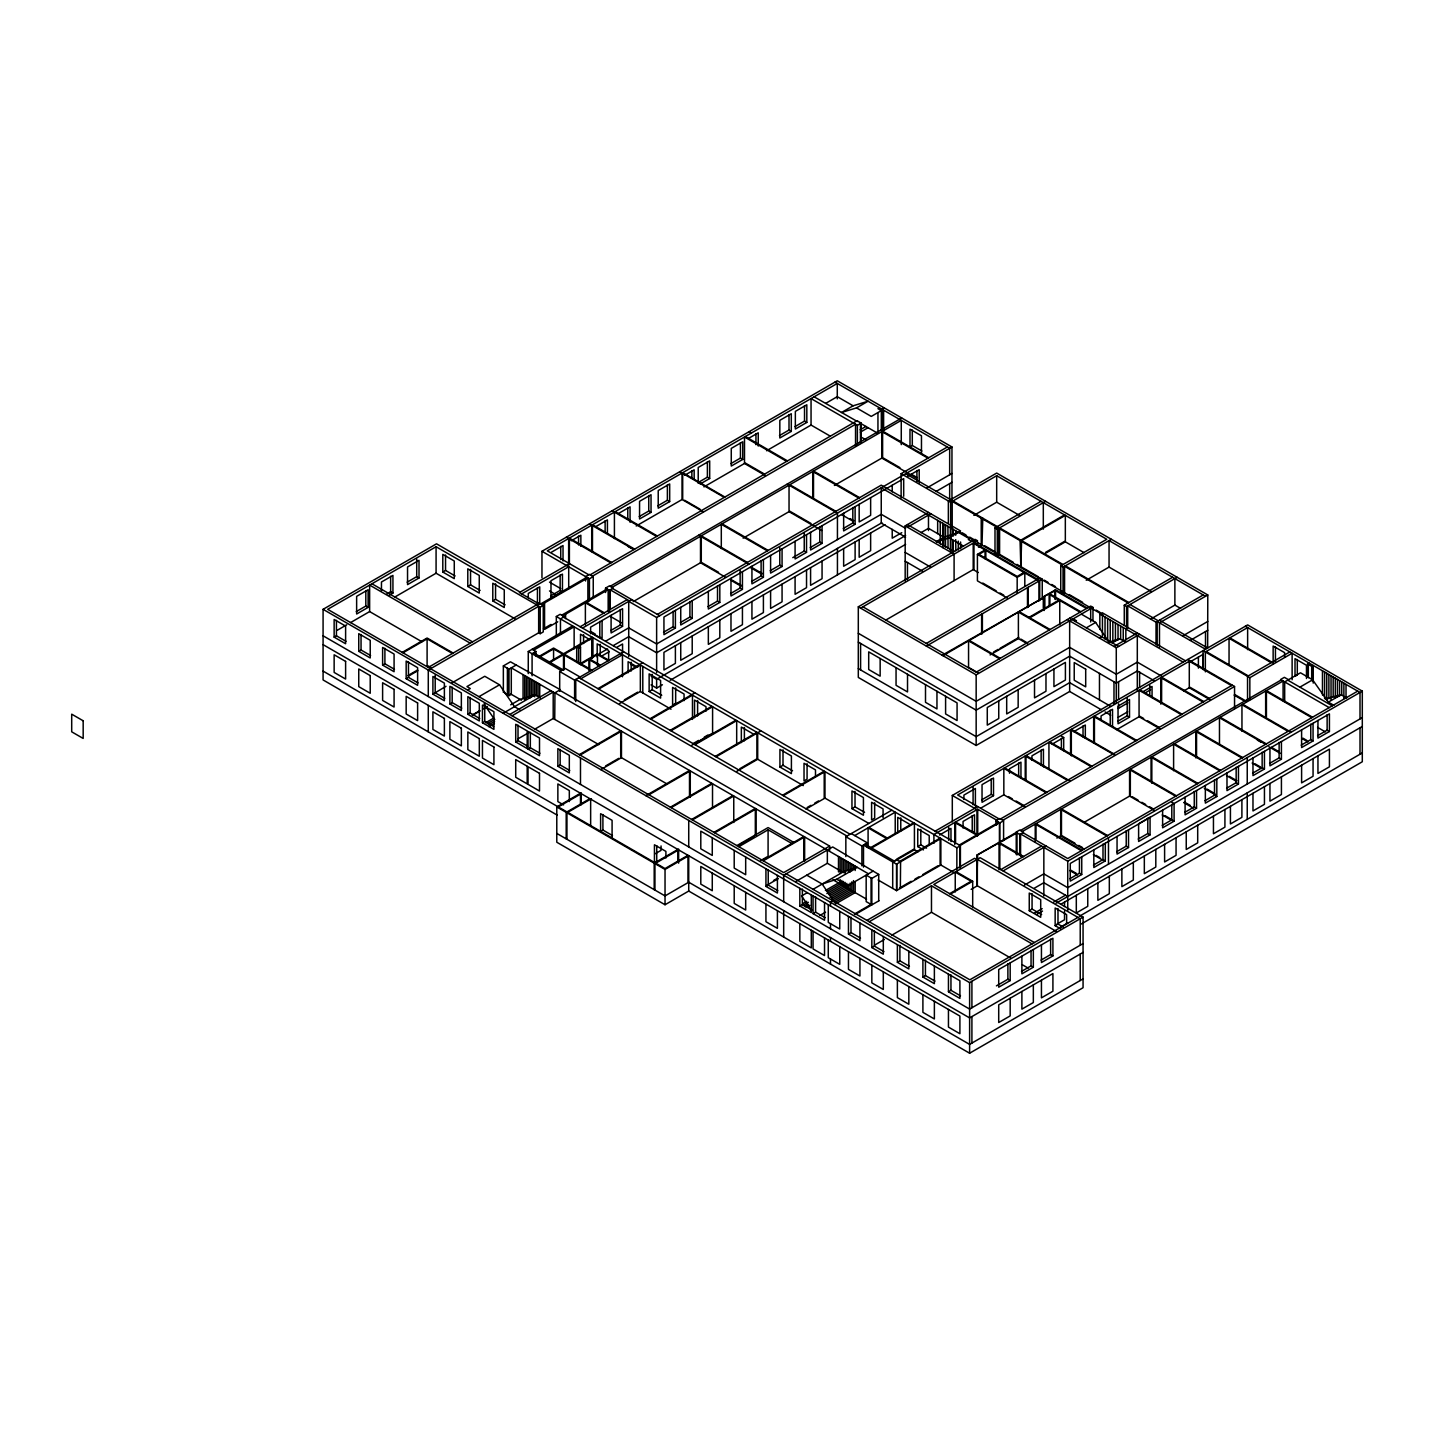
<?xml version="1.0" encoding="UTF-8"?>
<svg xmlns="http://www.w3.org/2000/svg" width="1434" height="1434" viewBox="0 0 1434 1434"><rect width="100%" height="100%" fill="white"/><g stroke="black" fill="none" stroke-linecap="round" stroke-linejoin="round"><path stroke-width="1.5" d="M557.27 815.157L323.08 679.949L323.08 609.325L436.528 543.827L520.166 592.117M536.37 604.646L436.079 546.73L327.669 609.325L783.681 872.607L829.641 846.078L829.641 850.487M356.259 611.583L365.813 606.062L368.108 607.389L368.108 589.732L356.636 596.347L356.636 614.003L368.108 607.389M386.822 593.927L390.64 591.722L392.934 593.049L392.934 575.393L381.462 582.007L381.462 590.844M407.148 582.186L416.72 576.665L419.015 577.992L419.015 560.336L407.543 566.968L407.543 584.624L419.015 577.992M389.116 595.253L392.934 593.049M337.205 630.297L346.741 624.794M350.559 622.589L369.631 611.583L421.883 641.733M394.565 597.189L436.079 573.224L515.164 618.879M442.801 572.023L454.273 578.655L454.273 560.999L442.801 554.366L442.801 572.023L445.544 570.445L455.098 575.948M334.14 637.126L345.612 643.741L345.612 626.084L334.14 619.47L334.14 637.126L336.434 635.8L345.988 641.303M467.789 586.452L479.261 593.084L479.261 575.428L467.789 568.814L467.789 586.452L470.549 584.875L480.103 590.396M358.751 651.323L370.223 657.955L370.223 640.299L358.751 633.667L358.751 651.323L361.045 650.014L370.599 655.517M541.962 577.759L541.962 551.283L837.277 380.781L951.961 446.978L951.961 499.946M551.552 552.144L563.024 545.529L563.024 560.963M571.306 540.743L580.86 535.223L580.86 546.264M595.97 526.511L607.424 519.879L607.424 533.125M618.592 513.444L630.064 506.811L630.064 522.263M684.61 475.317L694.164 469.814L694.164 478.633M748.691 438.32L758.245 432.799L758.245 446.046M825.697 403.366L837.277 396.662L853.105 405.804L868.09 401.215L856.51 407.901L841.525 412.49L853.105 405.804M402.237 652.38L427.099 638.022L453.144 653.062M402.972 652.811L427.099 638.865L452.409 653.474M492.794 600.9L504.266 607.514L504.266 589.858L492.794 583.244L492.794 600.9L495.555 599.304L505.109 604.825M639.188 516.563L648.742 511.042L651.036 512.368L651.036 494.712L639.564 501.326L639.564 518.983L651.036 512.368M657.83 505.79L667.384 500.269L669.678 501.595L669.678 483.939L658.224 490.553L658.224 508.21L669.678 501.595M697.838 482.702L707.392 477.181L709.687 478.508L709.687 460.852L698.215 467.466L698.215 482.917M730.874 463.612L740.446 458.091L742.74 459.418L742.74 441.762L731.268 448.394L731.268 466.05L742.74 459.418M779.451 435.577L789.005 430.057L791.299 431.383L791.299 413.727L779.827 420.341L779.827 437.997L791.299 431.383M794.974 426.615L804.528 421.094L806.822 422.421L806.822 404.764L795.35 411.379L795.35 429.035L806.822 422.421M382.609 665.107L394.081 671.721L394.081 654.065L382.609 647.451L382.609 665.107L384.904 663.781L394.458 669.302M700.133 484.029L709.687 478.508M569.477 563.634L519.395 592.547L538.359 603.499M636.212 525.991L682.082 499.516L703.18 511.705M703.933 486.897L744.497 463.487L765.595 475.658M766.581 450.742L811.052 425.056L830.232 436.133M521.689 593.873L568.706 566.735L568.706 588.8M407.973 675.557L417.545 670.037M408.547 676.077L417.814 670.718M406.163 678.694L417.617 685.309L417.617 667.652L406.163 661.038L406.163 678.694L408.457 677.368L418.011 682.889M550.602 595.952L560.156 590.432L562.451 591.758L562.451 574.102L550.979 580.716L550.979 598.372L562.451 591.758M428.282 667.419L536.37 605.005M590.181 574.819L857.066 420.736L861.207 423.12L861.207 442.981M879.49 407.794L877.949 408.672L882.089 411.056L883.613 410.178L883.613 430.039M540.654 603.947L586.829 577.293M541.729 604.556L587.886 577.902L587.886 602.172M592.475 576.145L855.542 424.267L855.542 446.332M881.767 409.12L884.061 407.794M543.253 605.435L539.13 603.051L536.065 604.825L540.206 607.209L543.253 605.435L543.253 631.928L540.206 633.685L538.664 632.806L451.8 682.96M589.428 600.864L589.428 578.78L593.246 576.576L593.246 596.436M811.052 425.056L811.052 398.58L857.371 425.324L861.207 423.12M860.149 429.806L865.957 426.454M860.364 432.154L868.09 427.69M556.32 636.373L556.32 616.512L560.156 614.308L564.279 616.692L560.461 618.896L560.461 634.348M605.542 588.101L609.378 585.897L613.196 588.101L609.378 590.306L605.542 588.101L605.542 592.511M610.131 586.327L901.735 417.993M561.68 615.204L607.084 588.98M562.755 615.813L608.159 589.607L608.159 611.673M611.977 587.402L901.269 420.377L901.269 444.648M543.486 628.791L551.014 624.435M432.907 694.146L432.907 676.489L444.379 683.104L444.379 700.76L432.907 694.146L446.01 686.294M557.736 621.8L544.562 629.401L544.562 602.925M503.352 692.389L503.352 665.914L510.45 661.809L560.3 689.7L554.725 692.927L511.293 667.85L511.293 694.343L508.998 695.651L504.696 693.178M528.268 673.586L528.268 651.52L572.614 625.923M533.627 650.194L574.138 626.801L574.138 648.867M467.574 690.095L470.28 688.535L466.928 686.581L484.764 676.274L499.534 684.807L514.501 706.693L519.789 709.74M535.922 655.93L535.922 651.52L532.086 653.725L532.086 675.79M580.178 626.766L627.196 599.609M503.352 665.914L508.998 669.176L516.115 665.071M449.882 703.951L461.354 710.565L461.354 692.909L449.882 686.294L449.882 703.951L452.176 702.624L461.73 708.127M582.473 628.092L631.785 599.609M633.147 601.653L700.509 562.755L725.479 577.185M743.117 538.162L789.041 511.651L821.7 530.508M834.391 485.463L881.856 458.073L916.434 478.024M539.435 656.198L553.578 648.043L563.508 653.779M540.206 656.647L553.578 648.921L591.113 670.592M921.847 451.011L912.293 445.49L909.998 446.816L909.998 429.16L921.47 435.775L921.47 453.431M478.956 696.673L499.534 684.807M549.365 661.934L592.188 637.216L592.188 657.077M550.136 662.383L592.941 637.664L592.941 657.525M576.701 662.49L576.701 647.039L578.619 648.15L580.519 647.039L580.519 664.695M610.723 630.53L620.277 625.027L622.571 626.335L622.571 608.679L590.611 627.142L590.611 633.756M467.842 714.311L479.314 720.943L479.314 703.287L467.842 696.655L467.842 714.311L470.137 712.985L479.709 718.506M622.571 626.335L611.099 632.968L611.099 615.311M472.27 715.01L479.655 710.744M483.366 708.611L487.058 706.478M472.646 715.243L480.049 710.977M483.742 708.826L487.435 706.693M605.596 641.213L628.719 627.859L656.629 643.974L881.247 514.304L905.589 528.357M657.399 614.397L881.247 485.158L960.601 530.974L949.111 537.804L936.599 541.944M901.126 497.974L901.126 473.686L947.372 446.978M559.69 691.385L559.69 671.524L565.121 668.387L580.035 676.991M628.719 656.557L628.719 601.384L656.629 617.498L951.961 446.978M580.412 663.53L597.458 653.689L608.93 660.303M581.182 663.96L597.458 654.567L608.159 660.751M510.737 704.811L520.094 699.416L535.079 694.827L540.349 697.874M599.824 653.384L607.532 648.939M613.304 645.587L628.719 636.696L656.629 652.793L881.946 522.729M907.74 476.267L919.212 469.653L919.212 482.882M482.451 722.754L493.923 729.368L493.923 711.712L482.451 705.098L482.451 722.754L484.746 721.427L493.601 726.536M485.678 722.718L493.153 718.398M602.083 655.822L609.289 651.663M616.835 647.308L622.571 643.991L622.571 652.828M503.298 713.164L535.079 694.827M487.345 723.686L494.82 719.366M489.012 724.636L494.622 721.41M488.815 726.679L494.425 723.453M509.769 714.455L550.907 690.722M512.063 715.781L553.201 692.048L553.201 718.524L534.506 729.314M559.69 671.524L574.604 680.128L623.611 651.825M580.806 678.766L622.481 654.711L622.481 676.776M663.548 632.251L673.102 626.73L675.396 628.056L675.396 610.4M680.361 622.553L689.915 617.032L692.21 618.359L692.21 600.703M707.966 606.618L717.52 601.097L719.814 602.423L719.814 584.767M730.587 593.551L740.141 588.03L742.436 589.356L742.436 571.7M751.559 581.433L761.113 575.93L763.408 577.257L763.408 559.601M770.219 570.678L779.773 565.157L782.068 566.484L782.068 548.828M792.787 557.647L804.241 551.014L806.535 552.341L806.535 534.685M810.21 547.573L819.764 542.07L822.058 543.378L822.058 525.722M843.264 528.501L852.818 522.98L855.112 524.306L855.112 506.65M675.396 628.056L663.942 634.688L663.942 617.032L903.689 478.615L903.689 496.254M692.21 618.359L680.738 624.973L680.738 607.317M719.814 602.423L708.342 609.038L708.342 591.382M742.436 589.356L730.981 595.97L730.981 578.314M763.408 577.257L751.936 583.871L751.936 566.215M782.068 566.484L770.596 573.098L770.596 555.442M806.535 552.341L795.081 558.973L795.081 541.317M822.058 543.378L810.586 550.011L810.586 532.355M855.112 524.306L843.64 530.921L843.64 513.264M926.722 488.026L951.961 473.471M936.115 491.45L951.961 482.29M597.924 688.643L642.647 662.813M598.677 689.091L640.353 665.035L640.353 691.511L671.022 709.221M885.029 524.701L663.942 652.345L663.942 670.001L675.396 663.368L675.396 645.712M517.674 739.03L528.895 732.559M515.72 741.952L527.192 748.566L527.192 730.928L515.72 724.295L515.72 741.952L518.015 740.625L527.569 746.146M553.201 718.524L598.856 744.622M905.177 581.075L905.177 525.902L928.479 512.44M907.453 527.228L930.774 513.766M901.126 473.686L950.652 502.294L996.684 475.712L1106.761 539.274L1060.748 565.856L1060.748 592.332L1063.042 593.658L1064.566 592.78L1103.069 615.007M901.771 532.677L892.217 538.198L892.217 529.361M528.035 749.068L539.507 755.682L539.507 738.026L528.035 731.412L528.035 749.068L530.329 747.741L539.883 753.244M651.054 676.059L656.629 679.286L905.625 535.527M624.435 699.81L637.682 692.156M619.506 703.538L640.353 691.511M920.986 532.659L928.479 528.339L943.895 537.23L958.468 532.408M649.136 691.511L660.608 698.125L660.608 680.469L649.136 673.855L649.136 691.511L652.201 689.736L661.755 695.257M651.054 684.896L656.629 688.105L662.418 684.771M670.144 680.308L905.625 544.346M973.865 515.38L996.684 502.205L1019.807 515.559M936.402 541.55L943.895 537.23M982.774 518.176L982.003 545.099L978.436 547.161M557.862 766.276L569.316 772.908L569.316 755.252L557.862 748.62L557.862 766.276L560.156 764.949L569.71 770.47M579.336 754.625L620.707 730.748L620.707 757.224M580.107 755.073L621.46 731.197L621.46 757.672L666.828 783.86M650.05 718.739L694.773 692.927M650.821 719.187L692.479 695.131L692.479 719.402M1101.366 709.794L1069.656 691.493L976.16 745.465L858.303 677.44L858.303 606.815L975.12 539.363L977.414 540.69L977.414 545.099M1060.748 592.332L1062.271 591.453L998.817 554.815L997.293 555.693L994.999 554.366L994.999 527.891L1041.012 501.326M860.597 608.141L977.414 540.69M994.999 527.891L997.293 529.218L1045.601 501.326M605.668 765.917L618.825 758.317M600.792 769.61L621.46 757.672M670.162 730.354L711.82 706.299M670.933 730.784L712.59 706.729L712.59 733.222L691.762 745.25M1007.708 598.337L977.414 580.86L977.414 554.366L985.05 549.957L985.05 558.794M1056.661 931.598L977.343 885.8L977.343 859.324L980.157 857.693L1083.064 917.097L1083.064 987.721L969.617 1053.219L688.732 891.052L665.035 904.746L556.786 842.242L556.786 806.93L581.254 792.805M994.999 554.366L996.522 553.488L977.361 542.428M558.31 806.93L581.254 793.683L581.254 804.725M952.194 527.891L952.194 501.416L1020.076 540.6L1064.566 514.914M885.692 620.133L973.202 569.603L978.293 572.524M589.894 798.684L566.197 812.361L566.197 838.836M591.417 798.684L566.95 812.809L566.95 839.284M692.891 743.708L698.573 740.428M704.255 737.148L708.038 734.961M694.235 744.246L735.911 720.191M695.006 744.694L736.682 720.639L736.682 744.909M1020.829 566.645L1020.076 540.6M1045.547 552.377L1064.566 541.389M1044.418 553.918L1065.337 541.837L1084.158 552.717M1024.055 572.471L1017.172 576.45L978.938 554.366L985.821 550.405L985.821 559.224M977.414 554.366L1017.172 577.328L1024.808 572.919L1024.808 586.148M645.856 795.673L689.503 770.47L689.503 796.963M715.261 756.399L756.937 732.344L756.937 758.819L739.89 768.66M648.903 794.794L690.274 770.918L690.274 797.394M716.032 756.829L760.755 731.017M612.479 835.556L602.907 830.035L600.613 831.361L600.613 813.705L612.085 820.32L612.085 837.976M926.346 643.436L1039.955 577.848L1042.249 579.175L1042.249 599.036M926.346 646.089L1042.249 579.175M1060.748 565.856L1063.042 567.165L1111.35 539.274M670.395 807.199L711.748 783.322M671.148 807.629L712.519 783.753L712.519 808.041M736.861 771.295L757.69 759.267L803.309 785.599M942.174 655.23L1044.077 597.279L942.927 655.679M1044.077 610.526L1044.077 596.401L1055.549 589.768L1087.241 608.07M1044.077 596.401L1055.549 590.647L1055.549 599.484M1086.237 580.25L1109.056 567.093L1151.412 591.543M1029.02 617.355L1058.991 600.057M1029.791 617.803L1059.762 600.487L1059.762 624.776M779.935 767.029L791.407 773.643L791.407 755.987L779.935 749.373L779.935 767.029L783 765.272L792.554 770.775M691.636 819.459L733.007 795.583M692.407 819.907L733.76 796.031L733.76 822.507M993.654 651.986L998.207 649.351M1000.09 648.276L1018.875 637.431M990.087 654.926L1018.391 638.578L1028.07 644.171M655.338 853.678L661.056 850.362L661.056 845.952M858.303 606.815L976.16 674.84L1092.959 607.407L1092.959 620.653M678.641 849.036L654.191 863.16L654.191 889.654M1075.213 621.442L1076.45 620.725L1073.188 618.825M713.971 832.347L755.324 808.471L755.324 834.964M714.724 832.796L756.094 808.919L756.094 835.395M782.552 795.243L824.209 771.187L824.209 797.663M783.305 795.673L824.98 771.617L824.98 798.111L868.879 823.457M1099.842 629.472L1099.842 614.021L1102.137 612.694L1185.47 660.805M556.786 806.93L665.035 869.434L688.732 855.739L688.732 891.052M1124.274 625.045L1124.274 605.184L1172.582 577.275M1086.309 627.841L1095.666 622.428L1109.038 642.289M1124.274 605.184L1126.568 606.492L1177.171 577.275M736.897 845.594L768.086 827.579L793.701 842.367M739.173 845.164L754.212 836.488M1099.466 638.076L1101.76 636.75M738.815 846.705L768.086 829.802L791.801 843.479M807.163 807.503L810.945 805.316M814.745 803.13L818.527 800.943M806.033 809.045L824.98 798.111M688.732 882.233L665.035 895.909L556.786 833.423M1150.57 619.13L1174.876 605.094L1180.541 608.357M1112.121 643.006L1119.613 638.686L1125.385 642.02M1113.985 646.465L1137.305 633.003M1127.716 627.913L1127.716 605.847L1156.037 622.195L1203.216 594.967M1067.362 619.542L1116.279 647.792L1139.6 634.33M1159.479 620.205L1207.643 648.007L1207.786 594.967L1159.479 622.858L1159.479 647.128M760.522 860.651L768.086 856.277L768.086 829.802M762.512 860.382L803.865 836.506L803.865 860.776M851.957 808.615L863.429 815.229L863.429 797.573L851.957 790.959L851.957 808.615L855.023 806.84L864.577 812.361M763.282 860.83L804.635 836.936L804.635 861.225M1182.871 635.836L1207.786 621.442M845.845 856.582L845.845 836.721L891.787 810.192M773.5 880.53L777.156 878.415M1190.292 640.371L1207.786 630.261M767.047 885.136L778.321 878.63M765.935 868.753L765.935 886.409L768.23 885.083L777.784 890.604M854.718 835.574L895.228 812.182L895.228 834.247M795.565 881.641L827.346 863.286L842.744 872.195L857.317 867.355L836.757 879.239L822.184 884.061L806.786 875.17M845.845 836.721L861.906 845.988L867.319 842.851L867.319 847.279M952.301 821.915L952.301 795.44L1247.634 624.919L1362.3 691.134L1362.3 761.759L1081.254 924.016M1190.059 660.805L957.643 794.992L999.086 818.922M1189.539 662.203L1203.287 654.263L1203.287 669.714M870.85 847.53L913.655 822.811M871.603 847.978L914.426 823.259L914.426 849.753L893.938 861.565M1052.215 744.121L1063.687 737.506L1063.687 750.735M1073.851 731.627L1085.323 725.012L1085.323 738.259M1142.504 691.995L1152.058 686.474L1152.058 697.516M1118.197 708.486L1127.949 702.857M1144.888 693.07L1150.606 689.772M807.217 892.701L801.606 895.927L811.339 910.375M812.827 889.456L842.744 872.195M1118.197 717.305L1127.716 711.802M981.663 799.867L991.217 794.346L993.511 795.673L993.511 778.017L982.039 784.649L982.039 802.305L993.511 795.673M1117.66 721.356L1127.214 715.835L1129.508 717.161L1129.508 699.505L1118.036 706.12L1118.036 723.776L1129.508 717.161M802.986 903.492L806.715 901.323M825.41 890.532L838.496 882.986M799.831 888.327L799.831 905.983L802.359 904.531L812.379 910.303M802.771 905.535L808.382 902.291M827.077 891.5L840.163 883.936L840.163 879.526M804.438 906.485L808.184 904.334M826.88 893.543L841.83 884.903L841.83 880.494M934.681 831.433L977.719 806.571M806.105 907.453L809.851 905.302M828.547 894.493L843.497 885.871L843.497 881.462M996.791 824.658L996.791 820.23L977.719 809.224L933.91 834.516L933.91 843.335M980.731 808.149L1003.836 794.812L1024.934 807.001M1116.745 729.619L1139.062 716.731L1160.16 728.92M1183.767 690.937L1189.288 687.728L1210.386 699.917M830.214 895.461L845.164 886.821L845.164 882.412M873.055 871.155L847.906 885.674L836.757 879.239M929.214 844.375L929.214 835.556L917.742 828.924L917.742 846.58L920.807 844.823L926.543 848.139M830.017 897.505L846.831 887.789L846.831 883.38M896.698 859.091L913.655 849.304M939.503 835.018L950.975 828.404L950.975 841.633M831.684 898.473L848.498 888.757L848.498 884.348M833.351 899.423L850.165 889.707L850.165 883.093M899.584 861.493L940.112 838.083L940.112 864.577M832.993 900.803L830.483 902.273L830.483 906.019M871.836 878.397L871.836 904.872L866.172 901.61L866.172 875.116L871.836 878.397L878.719 874.417L878.719 900.893M863.501 867.14L863.501 845.074L896.537 864.128L940.865 838.532L940.865 865.025L896.537 890.622L878.11 879.974M833.136 901.466L851.832 890.675L851.832 881.856M813.06 895.963L813.06 913.619L815.587 912.167L825.142 917.688M834.803 902.434L853.499 891.643L853.499 880.601M834.606 904.478L855.166 892.611L855.166 881.569M819.925 915.43L825.536 912.203M995.949 825.142L995.949 820.732L999.767 818.527L1003.585 820.732L1003.585 840.593M1000.538 818.957L1232.254 685.183M1289.829 651.932L1247.544 676.346L1247.544 700.617M959.256 845.038L976.572 835.054L954.793 822.471L954.793 844.536M998.656 822.291L977.343 834.606L955.546 822.023L955.546 841.883M1002.814 820.284L1234.549 686.492L1234.549 708.575M1203.054 668.871L1203.054 650.66L1249.839 677.673L1292.124 653.259L1292.124 679.752M960.027 845.486L999.426 822.74L999.426 844.805M995.949 820.732L999.767 822.937L1003.585 820.732M556.32 616.512L956.854 847.763L960.404 845.702L960.404 867.767M854.431 914.05L871.065 904.424L871.065 877.949M899.584 887.969L911.164 881.283M915.017 879.06L918.889 876.837M922.743 874.597L938.177 865.688M855.184 914.48L878.952 900.767M1307.557 677.189L1307.557 663.942L1309.099 663.064M976.841 886.087L976.841 855.202L1016.24 832.455L1016.24 854.521M1020.488 830.483L1281.261 679.931M976.841 855.202L1017.011 832.885L1017.011 854.951M866.943 920.413L974.546 858.285L976.841 859.611L933.767 884.473L1034.362 942.568M1022.317 831.541L1283.089 680.989L1283.089 700.85M1019.717 834.463L1023.535 832.258L1019.717 830.035L1015.899 832.258L1019.717 834.463L1019.717 854.323M869.237 921.739L931.473 885.8L1032.068 943.895M848.462 916.398L848.462 934.054L850.989 932.602L860.543 938.123M1307.557 663.942L1311.698 666.326L1313.221 665.448L1313.221 683.104M1299.885 687.155L1312.612 679.806L1328.35 702.14L1333.889 705.331M949.666 893.669L971.141 881.265L955.241 872.069L955.241 891.948M950.419 894.099L972.682 881.265L972.682 907.74M1000.807 869.613L1041.55 846.078M1056.894 838.065L1060.694 835.861L1083.745 849.179M1084.158 822.327L1129.58 796.103L1154.549 810.515M874.901 944.952L884.33 939.503M891.858 935.147L931.473 912.293L1010.791 958.091M971.159 889.367L977.343 885.8M1003.101 870.922L1046.139 846.078M871.836 929.895L871.836 947.551L874.364 946.099L883.918 951.62M1328.35 702.14L1341.095 694.773L1346.634 697.982M1357.711 691.134L1067.738 858.554L1022.854 832.634M1024.45 885.083L1043.844 873.88L1067.738 887.682L1362.3 717.609M1020.578 856.026L1020.578 833.961L1067.738 861.207L1362.3 691.134M897.379 944.648L897.379 962.304L899.889 960.834L909.443 966.355M1034.147 888.309L1043.844 882.717L1067.738 896.501M1069.889 878.701L1079.444 873.181L1081.738 874.507L1081.738 856.851M1093.443 865.096L1102.997 859.575L1105.291 860.902L1105.291 843.246M1116.674 851.688L1126.228 846.168L1128.522 847.494L1128.522 829.838M1138.22 839.051L1147.792 833.53L1150.068 834.857L1150.068 817.201L1138.614 823.815L1138.614 841.471L1150.068 834.857M1162.221 825.375L1171.793 819.872L1174.088 821.18L1174.088 803.524L1171.793 802.215M1184.699 812.397L1194.271 806.894L1196.548 808.202L1196.548 790.564M1204.972 800.71L1214.526 795.189L1216.821 796.515L1216.821 778.859M1226.608 788.216L1236.162 782.695L1238.456 784.022L1238.456 766.365M1252.599 773.213L1262.153 767.692L1264.447 769.018L1264.447 751.362M1269.574 763.408L1279.128 757.887L1281.422 759.213L1281.422 741.557M1301.212 745.142L1310.766 739.621L1313.06 740.948L1313.06 723.292M1317.577 735.696L1327.131 730.175L1329.426 731.501L1329.426 713.845L1070.266 863.465L1070.266 881.121L1081.738 874.507M1105.291 860.902L1093.819 867.534L1093.819 849.878M1128.522 847.494L1117.05 854.108L1117.05 836.452M1174.088 821.18L1162.616 827.812L1162.616 810.156M1196.548 808.202L1185.093 814.835L1185.093 797.179M1216.821 796.515L1205.349 803.13L1205.349 785.473M1238.456 784.022L1226.984 790.636L1226.984 772.998M1264.447 769.018L1252.975 775.633L1252.975 757.977M1281.422 759.213L1269.95 765.846L1269.95 748.189M1313.06 740.948L1301.606 747.562L1301.606 729.906M1329.426 731.501L1317.954 738.116L1317.954 720.46M1029.254 910.698L1040.708 917.312L1040.708 899.656L1029.254 893.041L1029.254 910.698L1032.068 909.066L1041.64 914.587M922.904 959.382L922.904 977.038L925.432 975.586L934.986 981.107M1034.398 913.117L1042.159 908.636M1053.811 901.914L1065.444 895.192M1036.692 914.426L1042.518 911.074M1056.105 903.223L1362.3 726.446M1060.712 904.298L1329.426 749.157L1329.426 766.814L1317.954 773.428L1317.954 755.772M1056.894 924.159L1064.53 919.75L1064.53 910.913M1066.627 923.46L1066.627 914.623L1055.155 908.009L1055.155 925.665L1057.987 924.034L1063.723 927.332M948.448 974.134L948.448 991.772L950.957 990.32L960.511 995.841M1059.941 927.493L1067.738 922.994M1079.318 916.308L1362.3 752.922M1077.938 917.402L969.85 979.816L786.208 873.808M323.08 609.325L969.617 982.595L1083.064 917.097M996.415 985.875L1007.887 979.261L1010.181 980.587L1010.181 962.931M1021.492 971.41L1031.046 965.889L1033.34 967.215L1033.34 949.559M1041.066 960.099L1050.62 954.596L1052.914 955.904L1052.914 938.248L998.709 969.545L998.709 987.201L1010.181 980.587M1033.34 967.215L1021.886 973.829L1021.886 956.173M1052.914 955.904L1041.442 962.537L1041.442 944.881M1083.064 943.59L969.617 1009.088L323.08 635.8M1083.064 952.409L969.617 1017.907L323.08 644.637M1083.064 978.884L969.617 1044.4L687.979 881.785L687.979 855.309L665.035 868.556L323.08 671.112M1109.199 642.127L1119.613 638.686M1325.357 698.932L1341.095 694.773M1207.786 594.967L996.684 473.077L948.358 500.968L948.358 523.034M834.982 382.107L949.666 448.304L949.666 474.797M1205.51 596.275L1109.056 540.6L1109.056 567.093M1245.339 626.246L1360.006 692.461L1360.006 718.936M856.51 407.901L871.263 416.416L881.318 410.608L881.318 430.487M928.712 457.751L882.609 431.132L882.609 457.625L899.907 467.609M1312.612 679.806L1300.477 672.797L1284.685 681.921L1284.685 701.782M927.959 458.199L881.856 431.58L881.856 458.073M814.1 396.806L857.389 421.524M859.522 422.761L877.59 433.176M1229.816 637.861L1272.012 662.221M1271.241 662.669L1229.046 638.309L1229.046 664.784M1288.521 679.716L1284.38 677.332L1280.562 679.537L1329.193 707.607M1287.75 680.146L1332.24 705.833M862.031 437.585L865.724 439.718M911.432 474.26L917.186 477.594M905.696 473.686L1063.042 564.53M1065.337 565.856L1128.863 602.531M1062.271 564.96L1020.829 541.048L1065.337 515.362L1065.337 541.837M1128.092 602.961L1064.566 566.287L1064.566 592.78M1130.01 604.521L1158.331 620.868M1206.119 651.538L1248.315 675.916M1312.522 717.233L1266.419 690.614L1266.419 717.09M1311.751 717.663L1265.648 691.045L1265.648 717.538M1317.577 727.379L1325.321 731.86M1187.764 659.497L1234.549 686.492M1231.501 685.613L1189.288 661.253L1189.288 687.728M1092.959 607.407L1090.682 606.08L976.16 672.205L862.892 606.815M962.268 532.821L965.996 534.99M969.725 537.141L975.317 540.367M984.584 545.709L995.483 552M1013.103 562.182L999.588 554.366L999.588 527.891M1016.975 564.404L1038.557 576.88M1044.203 580.143L1047.967 582.312M1051.731 584.48L1055.496 586.667M1069.172 594.554L1082.652 602.334M1096.132 610.113L1099.986 612.336M959.938 532.372L973.489 540.188M972.826 540.69L975.12 542.016M1088.388 607.407L1090.682 608.733L1090.682 621.98M1099.842 614.021L1183.175 662.132M971.589 541.407L968.309 539.507L969.545 538.808L881.247 487.811L881.247 523.123L905.589 537.176M1086.47 608.5L1054.779 590.216L1054.779 599.036M1234.889 694.63L1244.479 700.168M1234.118 695.078L1245.626 701.728M1302.914 738.169L1306.75 740.374M1242.722 704.291L1290.636 731.949M1302.144 738.6L1307.916 741.934M1080.824 611.762L1049.903 593.909L1049.903 604.951M1288.055 731.358L1241.952 704.739L1241.952 731.215M1080.053 612.21L1049.132 594.357L1049.132 605.399M949.111 537.804L963.469 546.103M1081.308 614.128L1095.666 622.428M749.122 431.67L751.416 432.996M1190.059 687.298L1209.238 698.376M907.453 524.575L954.094 551.498M1069.656 618.215L1118.574 646.465M859.611 497.652L813.508 471.033L813.508 497.526M858.841 498.1L812.737 471.481L812.737 497.974M905.177 525.902L954.094 554.151L954.094 580.645M1162.149 676.489L1137.305 662.132L1116.279 674.267L1069.656 647.343L976.16 701.334L858.303 633.29M745.304 436.528L787.499 460.888M1203.825 701.602L1161.612 677.224L1161.612 701.513M786.692 461.372L744.497 436.994L744.497 463.487M1203.054 702.033L1160.859 677.673L1160.859 704.148M1220.244 717.269L1266.347 743.888M1271.528 747.419L1279.218 751.846M1265.577 744.336L1219.474 717.717L1219.474 744.192M1154.513 680.899L1137.305 670.969L1116.279 683.104L1069.656 656.18L976.16 710.153L858.303 642.127M1257.331 740.087L1261.167 742.31M1268.857 746.738L1280.365 753.406M982.774 583.064L996.146 590.79M999.964 592.995L1003.782 595.2M1019.162 611.655L1050.082 629.508M1049.33 629.956L1018.391 612.103L1018.391 638.578M850.003 518.588L853.839 520.811M789.811 484.728L835.897 511.346M841.561 514.609L853.069 521.259M787.212 484.1L837.438 513.103L837.438 539.596M905.177 552.395L930.594 567.075M1139.833 689.808L1182.028 714.168M1181.275 714.616L1139.062 690.256L1139.062 716.731M745.304 463.021L764.483 474.08M905.177 561.214L922.887 571.449M1254.822 763.713L1260.576 767.047M1242.651 757.564L1196.548 730.946L1196.548 757.439M1252.133 763.049L1261.741 768.588M1241.88 758.012L1195.777 731.394L1195.777 757.869M1020.811 639.098L1027.389 642.898M789.811 511.203L810.927 523.41M1139.833 716.301L1143.669 718.506M1147.505 720.728L1159.013 727.361M1110.687 706.353L1069.656 682.656L976.16 736.646L858.303 668.602M1174.374 743.762L1220.477 770.363M1219.707 770.811L1173.604 744.192L1173.604 770.685M1229.207 776.296L1236.879 780.723M1226.518 775.615L1236.126 781.172M1105.094 711.945L1110.687 715.19M724.887 497.042L682.692 472.682L682.692 499.157M679.788 471.714L724.278 497.401M969.312 640.442L1000.233 658.296M999.48 658.726L968.559 640.873L968.559 667.366L978.221 672.94M1136.624 740.392L1094.429 716.032L1094.429 742.507M1135.853 740.84L1093.658 716.462L1093.658 742.955M1197.928 783.394L1151.825 756.776L1151.825 783.251M1207.034 789.094L1214.706 793.522M1197.157 783.824L1151.054 757.224L1151.054 781.494M1204.345 788.413L1215.871 795.081M684.61 500.269L699.953 509.124M722.073 523.822L768.176 550.441M767.405 550.889L721.302 524.27L721.302 548.541M1113.537 753.728L1071.323 729.35L1071.323 755.843M1114.756 755.126L1070.571 729.798L1070.571 754.069M1176.436 795.798L1130.333 769.18L1130.333 795.655M1175.683 796.228L1129.58 769.61L1129.58 796.103M1184.484 802.108L1190.238 805.442M1183.713 802.556L1193.321 808.095M1061.393 736.18L1063.687 737.506M747.383 562.451L701.28 535.832L701.28 562.325L718.559 572.291M698.681 535.223L748.907 564.207M750.878 566.95L762.404 573.6M750.125 567.398L761.651 574.048M1049.688 741.844L1091.901 766.222M1091.131 766.652L1048.935 742.292L1048.935 768.767M1132.268 796.766L1138.022 800.1M1141.858 802.305L1145.712 804.528M1149.548 806.75L1153.384 808.973M1164.91 815.623L1170.682 818.939M1162.221 814.96L1171.829 820.499M615.186 511.651L657.381 536.011M612.121 510.773L656.629 536.459M732.003 580.071L741.611 585.61M731.25 580.501L740.858 586.04M1070.033 780.956L1025.991 755.539L1025.991 779.809M1067.434 780.329L1025.238 755.969L1025.238 780.257M634.67 549.132L592.475 524.754L592.475 551.248M589.428 523.876L633.918 549.563M627.841 546.336L631.677 548.541M1004.589 767.889L1046.784 792.249M1046.031 792.697L1003.836 768.337L1003.836 794.812M1107.55 835.556L1061.465 808.937L1061.465 835.43L1074.908 843.192M1106.797 836.004L1060.694 809.385L1060.694 835.861M611.583 562.451L569.388 538.091L569.388 564.584M566.34 537.212L610.83 562.899M1008.425 796.587L1012.261 798.81M1016.097 801.014L1023.768 805.442M1078.744 845.415L1082.58 847.619M1096.042 855.381L1099.878 857.604M1093.353 854.718L1102.961 860.275M1082.114 850.254L1036.011 823.636L1036.011 839.087M1081.344 850.685L1035.24 824.084L1035.24 841.74M593.246 576.576L589.428 574.371L585.592 576.576L585.592 581.003M588.747 574.765L547.304 550.835L837.277 383.434L837.277 398.867M612.515 588.496L659.694 615.724M629.49 600.936L610.221 589.822L610.221 609.683M541.962 551.283L589.428 578.78M952.301 795.44L976.948 809.672L976.948 836.147M1070.589 870.079L1076.342 873.414M1069.818 870.528L1077.508 874.955M586.148 602.316L604.341 612.82M610.221 616.297L621.531 622.84M549.491 582.114L560.766 588.639M603.571 613.25L585.377 602.746L585.377 624.812M1023.518 856.492L999.821 842.816L999.821 869.291M1022.747 856.94L999.05 843.264L999.05 869.739M549.491 590.933L555.137 594.196M591.597 631.946L595.235 634.043M590.844 632.376L599.932 637.628M960.404 845.702L563.508 617.14M977.343 859.324L1080.232 918.728L1080.232 945.221M590.073 639.761L580.519 634.24L580.519 645.264M637.664 667.24L628.11 661.719L628.11 672.743M752.796 733.706L741.342 727.092L741.342 742.525M909.174 823.994L897.72 817.362L897.72 832.813M630.584 664.247L636.176 667.473M578.619 645.945L580.519 647.039M1055.155 925.665L1060.891 928.963M917.742 846.58L923.478 849.896M976.841 881.677L977.612 855.632M600.398 665.233L589.697 659.048L589.697 667.868M599.645 665.663L588.926 659.497L588.926 670.52M956.012 871.639L972.682 881.265M914.426 849.753L917.957 851.796M940.865 865.025L953.305 872.195M868.861 827.418L887.288 838.048M886.517 838.496L868.09 827.848L868.09 847.709M591.884 670.144L564.279 654.209L564.279 669.66M532.086 649.315L535.922 651.52M851.276 833.584L867.319 842.851M900.355 861.924L896.537 859.719L892.701 861.924L892.701 888.417M578.888 677.655L850.129 834.247M533.627 652.846L562.827 669.714M865.025 844.178L894.242 861.045M528.268 651.52L561.303 670.592M846.992 836.058L575.751 679.465L575.751 701.531M559.547 690.148L829.641 846.078M878.719 874.417L832.688 846.956L783.681 875.26L783.681 901.735M371.926 583.763L472.539 641.858M470.244 643.185L369.631 585.09L369.631 611.583M868.466 873.808L554.958 692.783L554.725 719.402M1022.406 964.795L1028.214 968.147M832.921 879.759L866.566 899.19M510.594 693.931L521.384 700.168M430.72 667.437L427.099 665.358L427.099 638.865M444.755 698.34L435.201 692.819L435.201 675.163M765.935 886.409L777.407 893.041L777.407 875.385M799.831 905.983L811.303 912.598L811.303 894.941M813.06 913.619L824.532 920.234L824.532 902.578M848.462 934.054L859.934 940.686L859.934 923.03M871.836 947.551L883.308 954.184L883.308 936.527M897.379 962.304L908.833 968.918L908.833 951.262M922.904 977.038L934.376 983.652L934.376 965.996M948.448 991.772L959.902 998.405L959.902 980.748L700.796 831.146L700.796 848.803L712.268 855.435L712.268 837.779M563.598 804.904L557.862 801.588L557.862 783.932L569.316 790.564L569.316 801.588M483.957 703.969L493.941 718.559M822.184 884.061L834.337 902.111M1360.006 727.773L1360.006 754.248M1346.024 684.376L1346.024 697.623M1343.873 683.14L1343.873 698.591M1341.74 681.903L1341.74 695.149M1339.589 680.666L1339.589 696.117M1337.456 679.429L1337.456 697.085M1335.305 678.21L1335.305 698.071M1333.172 676.973L1333.172 696.834M1331.039 675.737L1331.039 700.007M1328.888 674.5L1328.888 698.77M1327.131 714.724L1327.131 730.175M1326.755 673.263L1326.755 699.738M1324.604 672.026L1324.604 698.501M1322.471 670.789L1322.471 695.06M1313.06 758.604L1313.06 776.26L1301.606 782.874L1301.606 765.218M1312.451 665.896L1312.451 681.329M1311.698 666.326L1311.698 679.573M1310.766 724.17L1310.766 739.621M1308.328 664.39L1308.328 677.637M1306.482 678.515L1306.482 665.286L1295.01 658.654L1295.01 676.31L1297.304 674.984L1297.304 659.55M1284.595 657.077L1284.595 652.649L1273.141 646.035L1273.141 663.691M1281.422 776.869L1281.422 794.526L1269.95 801.158L1269.95 783.502M1279.128 742.453L1279.128 757.887M1275.435 646.913L1275.435 662.365M1264.447 786.674L1264.447 804.331L1252.975 810.945L1252.975 793.289M1262.153 752.241L1262.153 767.692M1249.839 677.673L1249.839 699.738M1247.634 649.638L1247.634 627.572L1205.349 651.986L1205.349 671.847M1247.239 757.564L1247.239 784.039M1247.239 792.877L1247.239 819.352M1241.898 799.688L1241.898 817.344L1230.426 823.976L1230.426 806.32M1236.162 767.244L1236.162 782.695M1224.923 809.493L1224.923 827.149L1213.451 833.763L1213.451 816.107M1214.526 779.737L1214.526 795.189M1205.51 631.587L1205.51 649.243L1157.184 621.531L1157.184 645.802M1198.394 657.077L1198.394 668.119M1197.695 825.213L1197.695 842.851L1186.241 849.484L1186.241 831.828M1194.271 791.443L1194.271 806.894M1176.059 837.689L1176.059 855.345L1164.605 861.977L1164.605 844.321M1174.876 578.601L1174.876 605.094M1171.793 804.42L1171.793 819.872M1156.037 622.195L1156.037 644.26M1155.804 849.394L1155.804 867.05L1144.332 873.664L1144.332 856.008M1149.763 685.147L1149.763 696.189M1147.792 818.24L1147.792 833.53M1139.6 671.847L1139.6 687.298M1137.305 635.656L1137.305 690.829M1133.326 862.372L1133.326 880.028L1121.872 886.642L1121.872 868.986M1127.214 698.179L1127.214 715.835M1126.568 606.492L1126.568 628.576M1126.228 830.716L1126.228 846.168M1125.833 629.024L1125.833 640.066M1123.234 627.536L1123.234 640.765M1120.635 626.031L1120.635 639.277M1118.574 681.777L1118.574 699.433M1118.574 703.843L1118.574 708.253M1118.036 624.525L1118.036 639.976M1116.279 647.792L1116.279 702.965M1115.437 623.037L1115.437 640.693M1113.985 681.777L1113.985 703.843M1112.838 621.531L1112.838 641.392M1112.533 726.948L1112.533 709.292L1101.061 715.924L1101.061 720.334M1110.239 620.026L1110.239 642.091M1110.239 710.188L1110.239 725.622M1109.324 876.031L1109.324 893.687L1097.87 900.319L1097.87 882.663M1108.482 837.671L1108.482 864.164M1107.64 618.52L1107.64 640.604M1105.04 617.032L1105.04 639.098M1102.997 844.124L1102.997 859.575M1102.441 615.527L1102.441 635.387M1099.466 673.388L1099.466 699.882M1087.761 888.668L1087.761 906.324L1076.307 912.956L1076.307 895.3M1083.029 725.891L1083.029 736.933M1080.232 954.04L1080.232 980.533M1079.444 857.729L1079.444 873.181M1069.656 620.868L1069.656 691.493M1067.738 861.207L1067.738 910.572M1064.53 902.094L1064.53 906.503M1063.042 567.165L1063.042 593.658M1061.393 738.385L1061.393 749.426M1057.987 908.582L1057.987 924.034M1053.936 668.997L1053.936 686.653L1065.408 680.039L1065.408 662.383L987.273 707.5L987.273 725.138L998.745 718.524L998.745 700.867M1050.62 939.145L1050.62 954.596M1045.978 673.586L1045.978 691.242L1034.523 697.874L1034.523 680.218M1044.848 596.831L1044.848 607.873M1043.844 847.404L1043.844 895.963M1043.432 766.849L1043.432 749.193L1031.96 755.826L1031.96 760.235M1043.307 502.635L1043.307 529.128M1043.307 596.831L1043.307 607.873M1041.442 980.193L1041.442 997.849L1052.914 991.217L1052.914 973.561L998.709 1004.858L998.709 1022.514L1010.181 1015.899L1010.181 998.243M1041.138 750.09L1041.138 765.523M1039.722 600.505L1039.722 580.627L973.973 542.679L973.973 569.155M1038.951 600.936L1038.951 581.075L973.202 543.11L973.202 569.603M1033.34 984.871L1033.34 1002.527L1021.886 1009.142L1021.886 991.486M1032.068 893.615L1032.068 909.066M1031.046 950.437L1031.046 965.889M1028.25 587.259L1028.25 607.12M1027.497 587.689L1027.497 607.568M1021.6 540.6L1020.829 567.523L1020.829 540.17M1020.954 777.622L1020.954 762.171L1009.482 768.803L1009.482 773.213M1018.66 763.049L1018.66 776.296M1018.158 689.664L1018.158 707.321L1006.686 713.935L1006.686 696.279M1017.172 577.328L1017.172 592.78M1007.887 963.809L1007.887 979.261M999.767 822.937L999.767 845.002M998.817 528.339L998.817 554.815M997.293 529.218L997.293 555.693M996.684 475.712L996.684 502.205M991.217 778.895L991.217 794.346M982.38 613.734L982.38 633.595M981.627 614.182L981.627 634.043M981.232 518.176L981.232 544.669M977.719 809.224L977.719 835.717M976.16 674.84L976.16 745.465M975.389 806.141L975.389 788.485L963.917 795.099L963.917 799.509M973.094 787.158L973.094 804.815M972.234 815.677L972.234 831.128L974.511 832.455L974.511 814.799L963.056 821.431L963.056 828.045M971.911 981.268L971.911 1007.761M971.911 1016.581L971.911 1043.074M969.617 982.595L969.617 1053.219M960.601 542.016L960.601 548.63M959.991 845.952L959.991 868.018M958.306 541.138L958.306 549.957M956.854 847.763L956.854 869.829M955.707 530.795L955.707 535.223M955.707 539.632L955.851 550.746M953.251 529.397L953.251 536.011L953.108 529.307M950.957 974.869L950.957 990.32M950.652 502.294L950.652 526.565M950.652 527.891L950.652 552.162M950.509 527.802L950.509 552.072M949.666 483.617L949.666 499.068M948.681 827.077L948.681 840.306M948.448 1009.428L948.448 1027.085L959.902 1033.717L959.902 1016.061L700.796 866.459L700.796 884.115L712.268 890.729L712.268 873.091M947.91 526.296L948.053 548.451M945.454 524.898L945.454 546.963M945.598 696.279L945.598 713.935L957.07 720.549L957.07 702.893L868.699 651.861L868.699 669.517L880.153 676.149L880.153 658.493M945.311 524.808L945.311 546.874M942.855 523.392L942.855 547.663M942.712 523.302L942.712 545.368M940.256 521.886L940.256 543.952M937.657 520.381L937.657 533.627M936.958 691.278L936.958 708.934L925.504 702.319L925.504 684.663M934.376 1001.308L934.376 1018.965L922.904 1012.35L922.904 994.694M931.473 885.8L931.473 912.293M928.479 515.093L928.479 530.544M925.432 960.135L925.432 975.586M920.807 829.372L920.807 844.823M916.918 470.531L916.918 481.573M912.293 430.039L912.293 445.49M908.833 986.574L908.833 1004.23L897.379 997.616L897.379 979.96M907.525 674.285L907.525 691.941L896.053 685.327L896.053 667.67M907.453 562.54L907.453 580.196M900.767 817.81L900.767 831.057M900.588 861.798L900.355 888.417M899.889 945.4L899.889 960.834M896.752 864.003L896.752 890.478M896.537 864.128L896.537 890.622M892.217 485.23L892.217 491.844M883.308 971.822L883.308 989.478L871.836 982.864L871.836 965.207M883.075 817.738L883.075 808.919L871.603 802.287L871.603 819.943L874.668 818.187L874.668 802.735M882.089 411.056L882.089 430.917M877.949 413.082L877.949 432.943M874.364 930.648L874.364 946.099M870.635 497.688L870.635 515.344L859.163 521.958L859.163 504.302M870.635 533L870.635 550.656L859.163 557.27L859.163 539.614M861.906 845.988L861.906 865.849M860.597 643.436L860.597 669.929M860.436 423.55L860.436 443.411M859.934 958.342L859.934 975.998L848.462 969.366L848.462 951.71M857.371 425.324L857.371 445.185M855.112 541.962L855.112 559.618L843.64 566.233L843.64 548.577M855.023 791.389L855.023 806.84M855.166 866.118L855.166 870.528M853.499 865.15L853.499 869.578M852.818 507.528L852.818 522.98M851.832 864.2L851.832 870.814M850.989 917.151L850.989 932.602M850.165 863.232L850.165 872.069M848.498 862.264L848.498 871.101M846.831 861.314L846.831 870.133M845.164 860.346L845.164 873.593M843.497 859.378L843.497 872.625M841.83 858.428L841.83 871.657M840.163 857.46L840.163 872.912M839.75 911.379L839.75 929.035L828.278 922.403L828.278 904.746M839.75 946.691L839.75 964.347L828.278 957.715L828.278 940.059M838.496 856.492L838.496 871.944M837.438 548.415L837.438 574.891M830.483 923.675L830.483 928.748M830.483 937.585L830.483 941.331M830.483 958.987L830.483 964.06M827.346 850.057L827.346 863.286M824.532 937.89L824.532 955.546L813.06 948.932L813.06 931.275M822.058 561.035L822.058 578.691L810.586 585.323L810.586 567.667M819.764 526.619L819.764 542.07M815.498 776.511L815.498 769.897L804.026 763.282L804.026 780.938L807.073 779.164L807.073 763.713M815.587 896.716L815.587 912.167M811.303 930.254L811.303 947.91L799.831 941.296L799.831 923.639M806.535 569.997L806.535 587.653L795.081 594.285L795.081 576.629M804.528 405.643L804.528 421.094M804.241 533.358L804.241 551.014M802.359 889.08L802.377 904.531M789.005 414.605L789.005 430.057M789.041 485.158L789.041 511.651M783.681 910.572L783.681 937.047M783 749.821L783 765.272M782.068 584.14L782.068 601.796L770.596 608.41L770.596 590.754M779.773 547.501L779.773 565.157M777.407 910.68L777.407 928.336L765.935 921.721L765.935 904.065M768.23 869.631L768.23 885.083M763.408 594.895L763.408 612.551L751.936 619.183L751.936 601.527M761.113 560.479L761.113 575.93M757.69 732.774L757.69 759.267M755.951 433.695L755.951 444.719M745.68 857.066L745.68 874.722L734.208 868.09L734.208 850.434M745.68 892.378L745.68 910.034L734.208 903.402L734.208 885.746M744.389 727.522L744.389 740.769M742.436 607.012L742.436 624.668L730.981 631.283L730.981 613.627M740.446 442.658L740.446 458.091M740.141 570.373L740.141 588.03M719.814 620.08L719.814 637.736L708.342 644.35L708.342 626.694M717.52 585.646L717.52 601.097M707.392 461.73L707.392 477.181M706.012 711.103L706.012 706.693L694.54 700.079L694.54 717.735M700.509 536.28L700.509 562.755M697.605 700.509L697.605 715.96M692.21 636.015L692.21 653.671L680.738 660.285L680.738 642.629M691.869 470.693L691.869 477.307M689.915 601.581L689.915 617.032M688.732 820.445L688.732 846.92M684.072 700.652L684.072 694.02L672.6 687.406L672.6 705.062L675.665 703.287L675.665 687.854M682.082 473.041L682.082 499.516M678.641 863.16L678.641 849.914L654.944 863.609L654.944 890.084M677.888 849.484L677.888 860.508M673.102 611.296L673.102 626.73M667.384 484.817L667.384 500.269M665.914 858.016L665.914 851.402L654.442 844.769L654.442 862.426L656.736 861.099L656.736 845.666M665.035 869.434L665.035 904.746M656.629 617.498L656.629 672.671M656.629 679.286L656.629 688.105M652.201 674.303L652.201 689.736M648.742 495.59L648.742 511.042M642.791 666.434L642.791 692.927M631.175 662.149L631.175 670.987M627.769 507.708L627.769 518.732M620.277 609.575L620.277 625.027M614.415 512.099L614.415 538.575M609.378 590.306L609.378 612.372M608.643 659.299L608.643 650.48L597.189 643.866L597.189 657.095M605.13 520.757L605.13 531.799M602.907 814.584L602.907 830.035M602.083 620.51L602.083 638.166L599.788 636.839L599.788 621.406M600.237 644.296L600.237 655.338M597.458 654.567L597.458 665.609M591.991 640.855L591.991 658.511M591.722 525.202L591.722 551.696M590.647 799.114L590.647 825.608M583.566 634.67L583.566 643.508M580.483 757.941L580.483 784.416M580.483 793.253L580.483 804.277M578.619 648.15L578.619 663.601M578.565 536.101L578.565 544.938M574.604 680.128L574.604 699.989M568.635 538.539L568.635 565.014M565.588 614.182L565.588 618.592M563.508 654.657L563.508 670.108M560.73 546.408L560.73 559.654M560.156 574.98L560.156 590.432M560.156 749.516L560.156 764.949M553.578 648.921L553.578 659.945M540.206 607.209L540.206 633.685M539.74 684.269L539.74 697.516M538.664 632.806L538.664 606.331L428.282 670.054L428.282 696.548M538.073 683.301L538.073 696.548M537.445 587.707L537.445 603.158L539.74 604.467L539.74 586.811L528.268 593.443L528.268 597.853M536.406 682.351L536.406 695.58M534.739 681.383L534.739 696.834M533.072 680.415L533.072 695.866M531.405 679.465L531.405 697.121M530.329 732.29L530.329 747.741M529.738 678.497L529.738 698.358M528.071 677.529L528.071 697.39M526.403 676.579L526.403 698.645M524.736 675.611L524.736 699.882M523.069 674.643L523.069 698.932M518.015 725.174L518.015 740.625M508.998 669.176L508.998 695.651M507.779 668.477L507.779 694.952M507.403 668.244L507.403 694.737M495.555 583.853L495.555 599.304M484.746 703.771L484.746 721.427M470.549 569.423L470.549 584.875M470.137 697.551L470.137 712.985M452.176 687.173L452.176 702.624M445.544 554.994L445.544 570.445M436.079 546.73L436.079 573.224M428.282 705.367L428.282 731.86M416.72 559.027L416.72 576.665M408.457 661.916L408.457 677.368M390.64 576.271L390.64 591.722M384.904 648.329L384.904 663.781M365.813 590.611L365.813 606.062M361.045 634.563L361.045 650.014M336.434 620.348L336.434 635.8M1085.699 669.194L1074.227 662.58L1074.227 680.236L1085.699 686.85L1085.699 669.194M345.612 661.397L334.14 654.782L334.14 672.421L345.612 679.053L345.612 661.397M370.223 675.611L358.751 668.979L358.751 686.635L370.223 693.267L370.223 675.611M394.081 689.378L382.609 682.763L382.609 700.419L394.081 707.034L394.081 689.378M417.617 702.965L406.163 696.35L406.163 714.007L417.617 720.621L417.617 702.965M444.379 718.416L432.907 711.802L432.907 729.458L444.379 736.072L444.379 718.416M461.354 728.221L449.882 721.607L449.882 739.245L461.354 745.877L461.354 728.221M479.314 738.6L467.842 731.967L467.842 749.623L479.314 756.238L479.314 738.6M493.923 747.024L482.451 740.392L482.451 758.048L493.923 764.681L493.923 747.024M527.192 766.222L515.72 759.608L515.72 777.264L527.192 783.878L527.192 766.222M539.507 773.338L528.035 766.724L528.035 784.362L539.507 790.994L539.507 773.338M83.172 720.782L71.7 714.168L71.7 731.824L83.172 738.438L83.172 720.782M953.251 551.463L953.251 540.421L953.108 551.373"/></g></svg>
